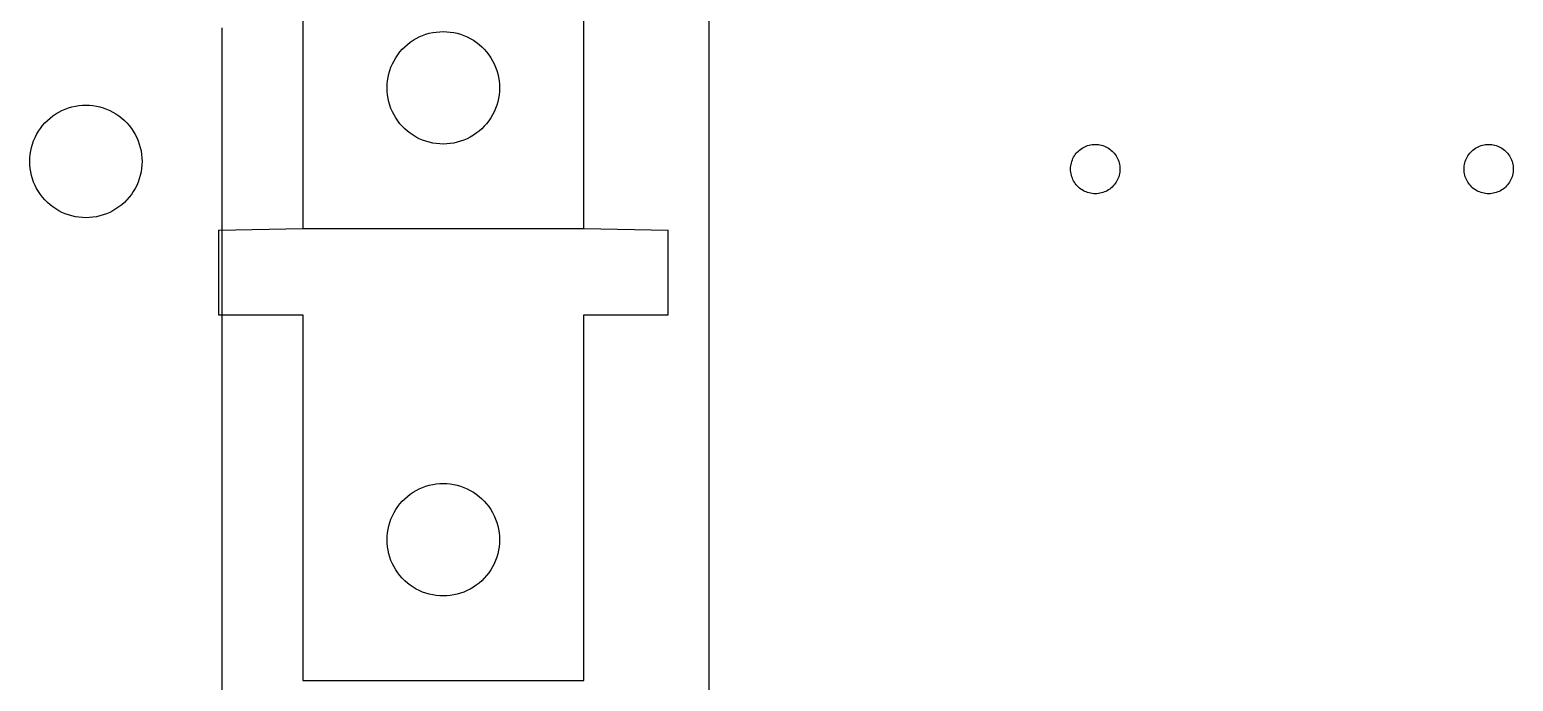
# Model space of a CAD drawing. Extents: x 2 to 1502, y 3 to 1555.
# Drawn here: x 382.4 to 681.8, y 1134.3 to 1265.7 of the extents above; entities that cross this region are included whole.
import ezdxf

# ---------------------------------------------------------------- set-up
doc = ezdxf.new("R2010")
doc.units = 0
doc.layers.get('0').update_dxf_attribs({"linetype": 'CONTINUOUS'})

msp = doc.modelspace()

# ---------------------------------------------------------------- linework, layer by layer
at = {"color": 7}
for points in [[(519.471405, 1498.372594), (519.471405, 959.789929)], [(437.535165, 1299.310549), (437.535165, 1225.609699)], [(494.228055, 1225.609699), (494.228055, 1299.310549)], [(421.277288, 1033.603774), (421.277288, 1266.044749)], [(459.21699, 1263.129274), (459.806115, 1263.529624)], [(459.806115, 1263.529624), (460.41924, 1263.892249)], [(460.41924, 1263.892249), (461.05389, 1264.215574)], [(461.05389, 1264.215574), (461.707665, 1264.498549)], [(461.707665, 1264.498549), (462.377865, 1264.739749)], [(462.377865, 1264.739749), (463.061865, 1264.938574)], [(463.061865, 1264.938574), (463.75704, 1265.093899)], [(463.75704, 1265.093899), (464.46054, 1265.205274)], [(464.46054, 1265.205274), (465.169665, 1265.272774)], [(465.169665, 1265.272399), (465.88164, 1265.294899)], [(465.88164, 1265.294749), (466.59354, 1265.272249)], [(466.59354, 1265.272399), (467.30274, 1265.204899)], [(467.30274, 1265.205274), (468.00624, 1265.093899)], [(468.00624, 1265.093899), (468.701415, 1264.938574)], [(468.701415, 1264.938574), (469.385415, 1264.739749)], [(469.385415, 1264.739749), (470.055615, 1264.498549)], [(470.055615, 1264.498549), (470.709315, 1264.215574)], [(470.709315, 1264.215574), (471.343965, 1263.892249)], [(471.343965, 1263.892249), (471.95709, 1263.529624)], [(471.95709, 1263.529624), (472.54629, 1263.129274)], [(456.30819, 1260.031699), (456.70854, 1260.620824)], [(456.70854, 1260.620824), (457.145115, 1261.183624)], [(457.145115, 1261.183624), (457.61619, 1261.717924)], [(457.61619, 1261.717924), (458.11989, 1262.221624)], [(458.11989, 1262.221624), (458.65419, 1262.692699)], [(458.65419, 1262.692699), (459.21699, 1263.129274)], [(472.54629, 1263.129274), (473.10909, 1262.692699)], [(473.10909, 1262.692699), (473.64339, 1262.221624)], [(473.64339, 1262.221624), (474.147015, 1261.717924)], [(474.147015, 1261.717924), (474.618165, 1261.183624)], [(474.618165, 1261.183624), (475.054665, 1260.620824)], [(475.054665, 1260.620824), (475.45509, 1260.031699)], [(454.899248, 1256.775949), (455.098073, 1257.459949)], [(455.098073, 1257.459949), (455.339265, 1258.130149)], [(455.339265, 1258.130149), (455.62224, 1258.783924)], [(455.62224, 1258.783924), (455.945565, 1259.418574)], [(455.945565, 1259.418574), (456.30819, 1260.031699)], [(475.45509, 1260.031699), (475.81764, 1259.418574)], [(475.81764, 1259.418574), (476.14104, 1258.783924)], [(476.14104, 1258.783924), (476.42394, 1258.130149)], [(476.42394, 1258.130149), (476.665215, 1257.459949)], [(476.665215, 1257.459949), (476.863965, 1256.775949)], [(454.543065, 1253.956174), (454.565565, 1254.668149)], [(454.565415, 1254.668149), (454.632165, 1255.377274)], [(454.632465, 1255.377274), (454.743915, 1256.080774)], [(454.743915, 1256.080774), (454.89924, 1256.775949)], [(476.863965, 1256.775949), (477.019365, 1256.080774)], [(477.019365, 1256.080774), (477.13074, 1255.377274)], [(477.13074, 1255.377274), (477.19749, 1254.668149)], [(477.19779, 1254.668149), (477.22029, 1253.956174)], [(454.565423, 1253.244199), (454.542923, 1253.956174)], [(454.632473, 1252.535074), (454.565723, 1253.244199)], [(454.743923, 1251.831574), (454.632473, 1252.535074)], [(454.899248, 1251.136399), (454.743923, 1251.831574)], [(477.019365, 1251.831574), (476.863965, 1251.136399)], [(477.13074, 1252.535074), (477.019365, 1251.831574)], [(477.19779, 1253.244199), (477.13104, 1252.535074)], [(477.220215, 1253.956174), (477.197715, 1253.244199)], [(386.553713, 1247.851924), (387.116663, 1248.288799)], [(387.116663, 1248.288799), (387.705713, 1248.688999)], [(387.705713, 1248.688999), (388.318838, 1249.051549)], [(388.318838, 1249.051549), (388.953487, 1249.375024)], [(388.953488, 1249.375024), (389.607188, 1249.657924)], [(389.607188, 1249.657924), (390.277313, 1249.899124)], [(390.277313, 1249.899124), (390.961313, 1250.097874)], [(390.961313, 1250.097874), (391.656638, 1250.253199)], [(391.656638, 1250.253199), (392.360213, 1250.364574)], [(392.360213, 1250.364574), (393.069113, 1250.432074)], [(393.069113, 1250.431774), (393.781163, 1250.454274)], [(393.781163, 1250.454124), (394.492988, 1250.431624)], [(394.492987, 1250.431774), (395.202187, 1250.364274)], [(395.202187, 1250.364574), (395.905762, 1250.253199)], [(395.905762, 1250.253199), (396.601087, 1250.097874)], [(396.601087, 1250.097874), (397.285087, 1249.899124)], [(397.285087, 1249.899124), (397.955213, 1249.657924)], [(397.955213, 1249.657924), (398.608912, 1249.375024)], [(398.608913, 1249.375024), (399.243562, 1249.051549)], [(399.243562, 1249.051549), (399.856688, 1248.688999)], [(399.856688, 1248.688999), (400.445737, 1248.288799)], [(400.445737, 1248.288799), (401.008687, 1247.851924)], [(455.098073, 1250.452399), (454.899248, 1251.136399)], [(455.339273, 1249.782199), (455.098073, 1250.452399)], [(455.622248, 1249.128499), (455.339273, 1249.782199)], [(455.945573, 1248.493849), (455.622248, 1249.128499)], [(456.308198, 1247.880724), (455.945565, 1248.493849)], [(475.81764, 1248.493849), (475.45509, 1247.880724)], [(476.14104, 1249.128499), (475.81764, 1248.493849)], [(476.42394, 1249.782199), (476.14104, 1249.128499)], [(476.665215, 1250.452399), (476.42394, 1249.782199)], [(476.863965, 1251.136399), (476.665215, 1250.452399)], [(384.207787, 1245.191074), (384.607988, 1245.780124)], [(384.607988, 1245.780124), (385.044562, 1246.343074)], [(385.044562, 1246.343074), (385.515638, 1246.877374)], [(385.515638, 1246.877374), (386.019338, 1247.381149)], [(386.019338, 1247.381149), (386.553712, 1247.851924)], [(401.008688, 1247.851924), (401.543063, 1247.381149)], [(401.543063, 1247.381149), (402.046762, 1246.877374)], [(402.046762, 1246.877374), (402.517613, 1246.343074)], [(402.517613, 1246.343074), (402.954412, 1245.780124)], [(402.954412, 1245.780124), (403.354613, 1245.191074)], [(456.70854, 1247.291524), (456.30819, 1247.880724)], [(457.145115, 1246.728724), (456.70854, 1247.291524)], [(457.61619, 1246.194424), (457.145115, 1246.728724)], [(458.11989, 1245.690724), (457.61619, 1246.194424)], [(458.65419, 1245.219649), (458.11989, 1245.690724)], [(459.21699, 1244.783149), (458.65419, 1245.219649)], [(473.10909, 1245.219649), (472.54629, 1244.783149)], [(473.64339, 1245.690724), (473.10909, 1245.219649)], [(474.147015, 1246.194424), (473.64339, 1245.690724)], [(474.618165, 1246.728724), (474.147015, 1246.194424)], [(475.054665, 1247.291524), (474.618165, 1246.728724)], [(475.45509, 1247.880724), (475.054665, 1247.291524)], [(382.798913, 1241.935474), (382.997663, 1242.619474)], [(382.997663, 1242.619474), (383.238863, 1243.289599)], [(383.238863, 1243.289599), (383.521763, 1243.943299)], [(383.521763, 1243.943299), (383.845238, 1244.577949)], [(383.845237, 1244.577949), (384.207787, 1245.191074)], [(403.354613, 1245.191074), (403.717238, 1244.577949)], [(403.717238, 1244.577949), (404.040638, 1243.943299)], [(404.040638, 1243.943299), (404.323538, 1243.289599)], [(404.323538, 1243.289599), (404.564738, 1242.619474)], [(404.564738, 1242.619474), (404.763487, 1241.935474)], [(459.806115, 1244.382724), (459.21699, 1244.783149)], [(460.41924, 1244.020099), (459.806115, 1244.382724)], [(461.05389, 1243.696774), (460.41924, 1244.020099)], [(461.707665, 1243.413874), (461.05389, 1243.696774)], [(462.377865, 1243.172599), (461.707665, 1243.413874)], [(463.061865, 1242.973849), (462.377865, 1243.172599)], [(463.75704, 1242.818449), (463.061865, 1242.973849)], [(464.46054, 1242.707074), (463.75704, 1242.818449)], [(465.169665, 1242.640024), (464.46054, 1242.706774)], [(465.88164, 1242.617599), (465.169665, 1242.640099)], [(466.59354, 1242.640024), (465.88164, 1242.617524)], [(467.30274, 1242.707074), (466.59354, 1242.640324)], [(468.00624, 1242.818449), (467.30274, 1242.707074)], [(468.701415, 1242.973849), (468.00624, 1242.818449)], [(469.385415, 1243.172599), (468.701415, 1242.973849)], [(470.055615, 1243.413874), (469.385415, 1243.172599)], [(470.709315, 1243.696774), (470.055615, 1243.413874)], [(471.343965, 1244.020099), (470.709315, 1243.696774)], [(471.95709, 1244.382724), (471.343965, 1244.020099)], [(472.54629, 1244.783149), (471.95709, 1244.382724)], [(595.306155, 1242.086554), (595.59273, 1242.210679)], [(595.59273, 1242.210679), (595.886955, 1242.316504)], [(595.886955, 1242.316504), (596.18718, 1242.403729)], [(596.18718, 1242.403729), (596.49213, 1242.471979)], [(596.49213, 1242.471904), (596.800605, 1242.520654)], [(596.800605, 1242.520804), (597.11178, 1242.550054)], [(597.11178, 1242.550204), (597.424155, 1242.559954)], [(597.424155, 1242.560029), (597.736605, 1242.550279)], [(597.736605, 1242.550204), (598.04778, 1242.520954)], [(598.04778, 1242.520804), (598.35648, 1242.472054)], [(598.35648, 1242.471904), (598.661505, 1242.403654)], [(598.661505, 1242.403729), (598.96143, 1242.316504)], [(598.96143, 1242.316504), (599.255655, 1242.210679)], [(599.255655, 1242.210679), (599.54253, 1242.086554)], [(674.676817, 1242.086554), (674.963092, 1242.210679)], [(674.963092, 1242.210679), (675.257917, 1242.316504)], [(675.257917, 1242.316504), (675.558367, 1242.403729)], [(675.558367, 1242.403729), (675.861742, 1242.471979)], [(675.861742, 1242.471904), (676.170667, 1242.520654)], [(676.170667, 1242.520804), (676.482517, 1242.550054)], [(676.482517, 1242.550204), (676.794292, 1242.559954)], [(676.794292, 1242.560029), (677.106142, 1242.550279)], [(677.106142, 1242.550204), (677.417917, 1242.520954)], [(677.417917, 1242.520804), (677.726917, 1242.472054)], [(677.726917, 1242.471904), (678.030217, 1242.403654)], [(678.030217, 1242.403729), (678.330667, 1242.316504)], [(678.330667, 1242.316504), (678.625492, 1242.210679)], [(678.625492, 1242.210679), (678.911767, 1242.086554)], [(382.442588, 1239.115549), (382.465088, 1239.827674)], [(382.465013, 1239.827674), (382.531763, 1240.536574)], [(382.531913, 1240.536574), (382.643288, 1241.240149)], [(382.643288, 1241.240149), (382.798913, 1241.935474)], [(404.763487, 1241.935474), (404.918813, 1241.240149)], [(404.918813, 1241.240149), (405.030188, 1240.536574)], [(405.030188, 1240.536574), (405.097688, 1239.827674)], [(405.097388, 1239.827674), (405.119888, 1239.115549)], [(592.692855, 1239.122479), (592.798905, 1239.416554)], [(592.798905, 1239.416554), (592.922805, 1239.703429)], [(592.922805, 1239.703429), (593.06478, 1239.981829)], [(593.06478, 1239.981829), (593.22378, 1240.250854)], [(593.22378, 1240.250854), (593.39958, 1240.509304)], [(593.39958, 1240.509304), (593.591205, 1240.756279)], [(593.591205, 1240.756279), (593.79783, 1240.990729)], [(593.79783, 1240.990729), (594.01863, 1241.211679)], [(594.01863, 1241.211679), (594.25308, 1241.418379)], [(594.25308, 1241.418379), (594.49998, 1241.609929)], [(594.49998, 1241.609929), (594.758505, 1241.785579)], [(594.758505, 1241.785579), (595.02753, 1241.944654)], [(595.02753, 1241.944654), (595.306155, 1242.086554)], [(599.54253, 1242.086554), (599.820855, 1241.944654)], [(599.820855, 1241.944654), (600.08988, 1241.785579)], [(600.08988, 1241.785579), (600.348405, 1241.609929)], [(600.348405, 1241.609929), (600.595305, 1241.418379)], [(600.595305, 1241.418379), (600.829755, 1241.211679)], [(600.829755, 1241.211679), (601.050555, 1240.990729)], [(601.050555, 1240.990729), (601.25748, 1240.756279)], [(601.25748, 1240.756279), (601.448805, 1240.509304)], [(601.448805, 1240.509304), (601.624605, 1240.250854)], [(601.624605, 1240.250854), (601.783605, 1239.981829)], [(601.783605, 1239.981829), (601.92558, 1239.703429)], [(601.92558, 1239.703429), (602.04978, 1239.416554)], [(602.04978, 1239.416554), (602.15553, 1239.122479)], [(672.063292, 1239.122479), (672.168142, 1239.416554)], [(672.168142, 1239.416554), (672.292867, 1239.703429)], [(672.292867, 1239.703429), (672.434617, 1239.981829)], [(672.434617, 1239.981829), (672.593392, 1240.250854)], [(672.593392, 1240.250854), (672.769117, 1240.509304)], [(672.769117, 1240.509304), (672.961867, 1240.756279)], [(672.961867, 1240.756279), (673.168792, 1240.990729)], [(673.168792, 1240.990729), (673.389892, 1241.211679)], [(673.389892, 1241.211679), (673.622317, 1241.418379)], [(673.622317, 1241.418379), (673.868992, 1241.609929)], [(673.868992, 1241.609929), (674.129767, 1241.785579)], [(674.129767, 1241.785579), (674.399017, 1241.944654)], [(674.399017, 1241.944654), (674.676817, 1242.086554)], [(678.911767, 1242.086554), (679.189567, 1241.944654)], [(679.189567, 1241.944654), (679.458892, 1241.785579)], [(679.458892, 1241.785579), (679.719667, 1241.609929)], [(679.719667, 1241.609929), (679.966267, 1241.418379)], [(679.966267, 1241.418379), (680.198692, 1241.211679)], [(680.198692, 1241.211679), (680.419792, 1240.990729)], [(680.419792, 1240.990729), (680.626717, 1240.756279)], [(680.626717, 1240.756279), (680.819542, 1240.509304)], [(680.819542, 1240.509304), (680.995267, 1240.250854)], [(680.995267, 1240.250854), (681.153967, 1239.981829)], [(681.153968, 1239.981829), (681.295717, 1239.703429)], [(681.295718, 1239.703429), (681.420443, 1239.416554)], [(681.420443, 1239.416554), (681.525368, 1239.122479)], [(382.465013, 1238.403499), (382.442513, 1239.115549)], [(382.531913, 1237.694599), (382.465163, 1238.403499)], [(382.643288, 1236.991024), (382.531913, 1237.694599)], [(382.798913, 1236.295699), (382.643288, 1236.991024)], [(382.997663, 1235.611699), (382.798913, 1236.295699)], [(404.763487, 1236.295699), (404.564738, 1235.611699)], [(404.918813, 1236.991024), (404.763487, 1236.295699)], [(405.030188, 1237.694599), (404.918813, 1236.991024)], [(405.097388, 1238.403499), (405.029887, 1237.694599)], [(405.119813, 1239.115549), (405.097313, 1238.403499)], [(592.449405, 1237.585204), (592.459155, 1237.897579)], [(592.459305, 1237.272904), (592.449555, 1237.585204)], [(592.459305, 1237.897579), (592.488555, 1238.208754)], [(592.48878, 1236.961729), (592.45953, 1237.272904)], [(592.48878, 1238.208754), (592.53753, 1238.517379)], [(592.53753, 1236.653029), (592.48878, 1236.961729)], [(592.605555, 1236.348004), (592.537305, 1236.653029)], [(592.53753, 1238.517379), (592.60578, 1238.822404)], [(592.605555, 1238.822404), (592.692855, 1239.122479)], [(592.692855, 1236.047929), (592.605555, 1236.348004)], [(602.15553, 1239.122479), (602.24283, 1238.822404)], [(602.24283, 1236.348004), (602.15553, 1236.047929)], [(602.310855, 1236.653029), (602.242605, 1236.348004)], [(602.24283, 1238.822404), (602.31108, 1238.517379)], [(602.310855, 1238.517379), (602.359605, 1238.208754)], [(602.359905, 1236.961729), (602.311155, 1236.653029)], [(602.38908, 1237.272904), (602.35983, 1236.961729)], [(602.359905, 1238.208754), (602.389155, 1237.897579)], [(602.38908, 1237.897579), (602.39883, 1237.585204)], [(602.39898, 1237.585204), (602.38923, 1237.272904)], [(671.819542, 1237.585204), (671.827792, 1237.897579)], [(671.828017, 1237.272904), (671.819767, 1237.585204)], [(671.859217, 1236.961729), (671.827717, 1237.272904)], [(671.828017, 1237.897579), (671.859517, 1238.208754)], [(671.859217, 1238.208754), (671.907217, 1238.517379)], [(671.907367, 1236.653029), (671.859367, 1236.961729)], [(671.975392, 1236.348004), (671.907142, 1236.653029)], [(671.907367, 1238.517379), (671.975617, 1238.822404)], [(671.975392, 1238.822404), (672.063292, 1239.122479)], [(672.063292, 1236.047929), (671.975392, 1236.348004)], [(681.525367, 1239.122479), (681.613192, 1238.822404)], [(681.613192, 1236.348004), (681.525367, 1236.047929)], [(681.681218, 1236.653029), (681.612967, 1236.348004)], [(681.613192, 1238.822404), (681.681442, 1238.517379)], [(681.681218, 1238.517379), (681.729218, 1238.208754)], [(681.729443, 1236.961729), (681.681443, 1236.653029)], [(681.760643, 1237.272904), (681.729142, 1236.961729)], [(681.729443, 1238.208754), (681.760943, 1237.897579)], [(681.760643, 1237.897579), (681.768892, 1237.585204)], [(681.769117, 1237.585204), (681.760868, 1237.272904)], [(383.238863, 1234.941574), (382.997663, 1235.611699)], [(383.521763, 1234.287874), (383.238863, 1234.941574)], [(383.845238, 1233.653224), (383.521763, 1234.287874)], [(384.207787, 1233.040099), (383.845237, 1233.653224)], [(403.717238, 1233.653224), (403.354613, 1233.040099)], [(404.040638, 1234.287874), (403.717238, 1233.653224)], [(404.323538, 1234.941574), (404.040638, 1234.287874)], [(404.564738, 1235.611699), (404.323538, 1234.941574)], [(592.798905, 1235.753854), (592.692855, 1236.047929)], [(592.922805, 1235.467054), (592.798905, 1235.753854)], [(593.06478, 1235.188579), (592.922805, 1235.467054)], [(593.22378, 1234.919554), (593.06478, 1235.188579)], [(593.39958, 1234.661104), (593.22378, 1234.919554)], [(593.591205, 1234.414204), (593.39958, 1234.661104)], [(593.79783, 1234.179754), (593.591205, 1234.414204)], [(594.01863, 1233.958729), (593.79783, 1234.179754)], [(594.25308, 1233.752029), (594.01863, 1233.958729)], [(594.49998, 1233.560479), (594.25308, 1233.752029)], [(594.758505, 1233.384904), (594.49998, 1233.560479)], [(595.02753, 1233.225754), (594.758505, 1233.384904)], [(595.306155, 1233.083854), (595.02753, 1233.225754)], [(599.820855, 1233.225754), (599.54253, 1233.083854)], [(600.08988, 1233.384904), (599.820855, 1233.225754)], [(600.348405, 1233.560479), (600.08988, 1233.384904)], [(600.595305, 1233.752029), (600.348405, 1233.560479)], [(600.829755, 1233.958729), (600.595305, 1233.752029)], [(601.050555, 1234.179754), (600.829755, 1233.958729)], [(601.25748, 1234.414204), (601.050555, 1234.179754)], [(601.448805, 1234.661104), (601.25748, 1234.414204)], [(601.624605, 1234.919554), (601.448805, 1234.661104)], [(601.783605, 1235.188579), (601.624605, 1234.919554)], [(601.92558, 1235.467054), (601.783605, 1235.188579)], [(602.04978, 1235.753854), (601.92558, 1235.467054)], [(602.15553, 1236.047929), (602.04978, 1235.753854)], [(672.168142, 1235.753854), (672.063292, 1236.047929)], [(672.292867, 1235.467054), (672.168142, 1235.753854)], [(672.434617, 1235.188579), (672.292867, 1235.467054)], [(672.593392, 1234.919554), (672.434617, 1235.188579)], [(672.769117, 1234.661104), (672.593392, 1234.919554)], [(672.961867, 1234.414204), (672.769117, 1234.661104)], [(673.168792, 1234.179754), (672.961867, 1234.414204)], [(673.389892, 1233.958729), (673.168792, 1234.179754)], [(673.622317, 1233.752029), (673.389892, 1233.958729)], [(673.868992, 1233.560479), (673.622317, 1233.752029)], [(674.129767, 1233.384904), (673.868992, 1233.560479)], [(674.399017, 1233.225754), (674.129767, 1233.384904)], [(674.676817, 1233.083854), (674.399017, 1233.225754)], [(679.189567, 1233.225754), (678.911767, 1233.083854)], [(679.458892, 1233.384904), (679.189567, 1233.225754)], [(679.719667, 1233.560479), (679.458892, 1233.384904)], [(679.966267, 1233.752029), (679.719667, 1233.560479)], [(680.198692, 1233.958729), (679.966267, 1233.752029)], [(680.419792, 1234.179754), (680.198692, 1233.958729)], [(680.626717, 1234.414204), (680.419792, 1234.179754)], [(680.819542, 1234.661104), (680.626717, 1234.414204)], [(680.995267, 1234.919554), (680.819542, 1234.661104)], [(681.153967, 1235.188579), (680.995267, 1234.919554)], [(681.295717, 1235.467054), (681.153968, 1235.188579)], [(681.420443, 1235.753854), (681.295718, 1235.467054)], [(681.525368, 1236.047929), (681.420443, 1235.753854)], [(384.607988, 1232.450749), (384.207787, 1233.040099)], [(385.044562, 1231.888099), (384.607988, 1232.450749)], [(385.515638, 1231.353724), (385.044562, 1231.888099)], [(386.019338, 1230.850024), (385.515638, 1231.353724)], [(386.553712, 1230.378949), (386.019338, 1230.850024)], [(387.116663, 1229.942374), (386.553713, 1230.378949)], [(401.008687, 1230.378949), (400.445737, 1229.942374)], [(401.543063, 1230.850024), (401.008688, 1230.378949)], [(402.046762, 1231.353724), (401.543063, 1230.850024)], [(402.517613, 1231.888099), (402.046762, 1231.353724)], [(402.954412, 1232.450749), (402.517613, 1231.888099)], [(403.354613, 1233.040099), (402.954412, 1232.450749)], [(595.59273, 1232.959804), (595.306155, 1233.083854)], [(595.886955, 1232.853904), (595.59273, 1232.959804)], [(596.18718, 1232.766679), (595.886955, 1232.853904)], [(596.49213, 1232.698504), (596.18718, 1232.766754)], [(596.800605, 1232.649679), (596.49213, 1232.698429)], [(597.11178, 1232.620204), (596.800605, 1232.649454)], [(597.424155, 1232.610454), (597.11178, 1232.620204)], [(597.736605, 1232.620204), (597.424155, 1232.610454)], [(598.04778, 1232.649679), (597.736605, 1232.620429)], [(598.35648, 1232.698504), (598.04778, 1232.649754)], [(598.661505, 1232.766679), (598.35648, 1232.698429)], [(598.96143, 1232.853904), (598.661505, 1232.766679)], [(599.255655, 1232.959804), (598.96143, 1232.853904)], [(599.54253, 1233.083854), (599.255655, 1232.959804)], [(674.963092, 1232.959804), (674.676817, 1233.083854)], [(675.257917, 1232.853904), (674.963092, 1232.959804)], [(675.558367, 1232.766679), (675.257917, 1232.853904)], [(675.861742, 1232.698504), (675.558367, 1232.766754)], [(676.170667, 1232.649679), (675.861742, 1232.698429)], [(676.482517, 1232.620204), (676.170667, 1232.649454)], [(676.794292, 1232.610454), (676.482517, 1232.620204)], [(677.106142, 1232.620204), (676.794292, 1232.610454)], [(677.417917, 1232.649679), (677.106142, 1232.620429)], [(677.726917, 1232.698504), (677.417917, 1232.649754)], [(678.030217, 1232.766679), (677.726917, 1232.698429)], [(678.330667, 1232.853904), (678.030217, 1232.766679)], [(678.625492, 1232.959804), (678.330667, 1232.853904)], [(678.911767, 1233.083854), (678.625492, 1232.959804)], [(387.705713, 1229.542099), (387.116663, 1229.942374)], [(388.318838, 1229.179549), (387.705713, 1229.542099)], [(388.953487, 1228.856149), (388.318838, 1229.179549)], [(389.607188, 1228.573249), (388.953488, 1228.856149)], [(390.277313, 1228.332049), (389.607188, 1228.573249)], [(390.961313, 1228.133299), (390.277313, 1228.332049)], [(391.656638, 1227.977674), (390.961313, 1228.133299)], [(392.360213, 1227.866299), (391.656638, 1227.977674)], [(393.069113, 1227.799399), (392.360213, 1227.866149)], [(393.781163, 1227.776974), (393.069113, 1227.799474)], [(394.492988, 1227.799399), (393.781163, 1227.776899)], [(395.202187, 1227.866299), (394.492987, 1227.799549)], [(395.905762, 1227.977674), (395.202187, 1227.866299)], [(396.601087, 1228.133299), (395.905762, 1227.977674)], [(397.285087, 1228.332049), (396.601087, 1228.133299)], [(397.955213, 1228.573249), (397.285087, 1228.332049)], [(398.608912, 1228.856149), (397.955213, 1228.573249)], [(399.243562, 1229.179549), (398.608913, 1228.856149)], [(399.856688, 1229.542099), (399.243562, 1229.179549)], [(400.445737, 1229.942374), (399.856688, 1229.542099)], [(420.52728, 1225.234699), (437.535165, 1225.609699)], [(420.52728, 1225.234699), (420.52728, 1208.226874)], [(437.535165, 1225.609699), (494.228055, 1225.609699)], [(494.228055, 1225.609699), (511.235947, 1225.234699)], [(511.235948, 1208.226874), (511.235948, 1225.234699)], [(420.52728, 1208.226874), (437.535173, 1208.226874)], [(437.535173, 1208.226874), (437.535173, 1134.526024)], [(494.228048, 1208.226874), (511.235948, 1208.226874)], [(494.228048, 1134.526024), (494.228048, 1208.226874)], [(461.053898, 1173.131899), (461.707673, 1173.414874)], [(461.707673, 1173.414874), (462.377873, 1173.656074)], [(462.377873, 1173.656074), (463.061873, 1173.854899)], [(463.061873, 1173.854899), (463.757048, 1174.010224)], [(463.757048, 1174.010224), (464.460548, 1174.121599)], [(464.460548, 1174.121599), (465.169673, 1174.189099)], [(465.169673, 1174.188724), (465.881648, 1174.211224)], [(465.881648, 1174.211074), (466.593548, 1174.188574)], [(466.593548, 1174.188724), (467.302748, 1174.121224)], [(467.302748, 1174.121599), (468.006248, 1174.010224)], [(468.006248, 1174.010224), (468.701423, 1173.854899)], [(468.701423, 1173.854899), (469.385423, 1173.656074)], [(469.385423, 1173.656074), (470.055623, 1173.414874)], [(470.055623, 1173.414874), (470.709323, 1173.131899)], [(457.145123, 1170.099949), (457.616198, 1170.634249)], [(457.616198, 1170.634249), (458.119898, 1171.137949)], [(458.119898, 1171.137949), (458.654198, 1171.609024)], [(458.654198, 1171.609024), (459.216998, 1172.045599)], [(459.216998, 1172.045599), (459.806123, 1172.445949)], [(459.806123, 1172.445949), (460.419248, 1172.808574)], [(460.419248, 1172.808574), (461.053898, 1173.131899)], [(470.709323, 1173.131899), (471.343973, 1172.808574)], [(471.343973, 1172.808574), (471.957098, 1172.445949)], [(471.957098, 1172.445949), (472.546298, 1172.045599)], [(472.546298, 1172.045599), (473.109098, 1171.609024)], [(473.109098, 1171.609024), (473.643398, 1171.137949)], [(473.643398, 1171.137949), (474.147023, 1170.634249)], [(474.147023, 1170.634249), (474.618173, 1170.099949)], [(455.339273, 1167.046474), (455.622248, 1167.700249)], [(455.622248, 1167.700249), (455.945573, 1168.334899)], [(455.945573, 1168.334899), (456.308198, 1168.948024)], [(456.308198, 1168.948024), (456.708548, 1169.537149)], [(456.708548, 1169.537149), (457.145123, 1170.099949)], [(474.618173, 1170.099949), (475.054673, 1169.537149)], [(475.054673, 1169.537149), (475.455098, 1168.948024)], [(475.455098, 1168.948024), (475.817648, 1168.334899)], [(475.817648, 1168.334899), (476.141048, 1167.700249)], [(476.141048, 1167.700249), (476.423948, 1167.046474)], [(454.632473, 1164.293599), (454.743923, 1164.997099)], [(454.743923, 1164.997099), (454.899248, 1165.692274)], [(454.899248, 1165.692274), (455.098073, 1166.376274)], [(455.098073, 1166.376274), (455.339273, 1167.046474)], [(476.423948, 1167.046474), (476.665223, 1166.376274)], [(476.665223, 1166.376274), (476.863973, 1165.692274)], [(476.863973, 1165.692274), (477.019373, 1164.997099)], [(477.019373, 1164.997099), (477.130748, 1164.293599)], [(454.565423, 1162.160524), (454.542923, 1162.872499)], [(454.543073, 1162.872499), (454.565573, 1163.584474)], [(454.565423, 1163.584474), (454.632173, 1164.293599)], [(454.632473, 1161.451399), (454.565723, 1162.160524)], [(454.743923, 1160.747899), (454.632473, 1161.451399)], [(477.130748, 1161.451399), (477.019373, 1160.747899)], [(477.130748, 1164.293599), (477.197498, 1163.584474)], [(477.197798, 1162.160524), (477.131048, 1161.451399)], [(477.220223, 1162.872499), (477.197723, 1162.160524)], [(477.197798, 1163.584474), (477.220298, 1162.872499)], [(454.899248, 1160.052724), (454.743923, 1160.747899)], [(455.098073, 1159.368724), (454.899248, 1160.052724)], [(455.339273, 1158.698524), (455.098073, 1159.368724)], [(455.622248, 1158.044824), (455.339273, 1158.698524)], [(476.423948, 1158.698524), (476.141048, 1158.044824)], [(476.665223, 1159.368724), (476.423948, 1158.698524)], [(476.863973, 1160.052724), (476.665223, 1159.368724)], [(477.019373, 1160.747899), (476.863973, 1160.052724)], [(455.945573, 1157.410174), (455.622248, 1158.044824)], [(456.308198, 1156.797049), (455.945573, 1157.410174)], [(456.708548, 1156.207849), (456.308198, 1156.797049)], [(457.145123, 1155.645049), (456.708548, 1156.207849)], [(457.616198, 1155.110749), (457.145123, 1155.645049)], [(474.618173, 1155.645049), (474.147023, 1155.110749)], [(475.054673, 1156.207849), (474.618173, 1155.645049)], [(475.455098, 1156.797049), (475.054673, 1156.207849)], [(475.817648, 1157.410174), (475.455098, 1156.797049)], [(476.141048, 1158.044824), (475.817648, 1157.410174)], [(458.119898, 1154.607049), (457.616198, 1155.110749)], [(458.654198, 1154.135974), (458.119898, 1154.607049)], [(459.216998, 1153.699474), (458.654198, 1154.135974)], [(459.806123, 1153.299049), (459.216998, 1153.699474)], [(460.419248, 1152.936424), (459.806123, 1153.299049)], [(461.053898, 1152.613099), (460.419248, 1152.936424)], [(461.707673, 1152.330199), (461.053898, 1152.613099)], [(470.709323, 1152.613099), (470.055623, 1152.330199)], [(471.343973, 1152.936424), (470.709323, 1152.613099)], [(471.957098, 1153.299049), (471.343973, 1152.936424)], [(472.546298, 1153.699474), (471.957098, 1153.299049)], [(473.109098, 1154.135974), (472.546298, 1153.699474)], [(473.643398, 1154.607049), (473.109098, 1154.135974)], [(474.147023, 1155.110749), (473.643398, 1154.607049)], [(462.377873, 1152.088924), (461.707673, 1152.330199)], [(463.061873, 1151.890174), (462.377873, 1152.088924)], [(463.757048, 1151.734774), (463.061873, 1151.890174)], [(464.460548, 1151.623399), (463.757048, 1151.734774)], [(465.169673, 1151.556349), (464.460548, 1151.623099)], [(465.881648, 1151.533924), (465.169673, 1151.556424)], [(466.593548, 1151.556349), (465.881648, 1151.533849)], [(467.302748, 1151.623399), (466.593548, 1151.556649)], [(468.006248, 1151.734774), (467.302748, 1151.623399)], [(468.701423, 1151.890174), (468.006248, 1151.734774)], [(469.385423, 1152.088924), (468.701423, 1151.890174)], [(470.055623, 1152.330199), (469.385423, 1152.088924)], [(437.535173, 1134.526024), (494.228048, 1134.526024)]]:
    msp.add_lwpolyline(points, dxfattribs=at)

doc.saveas('drawing.dxf')
